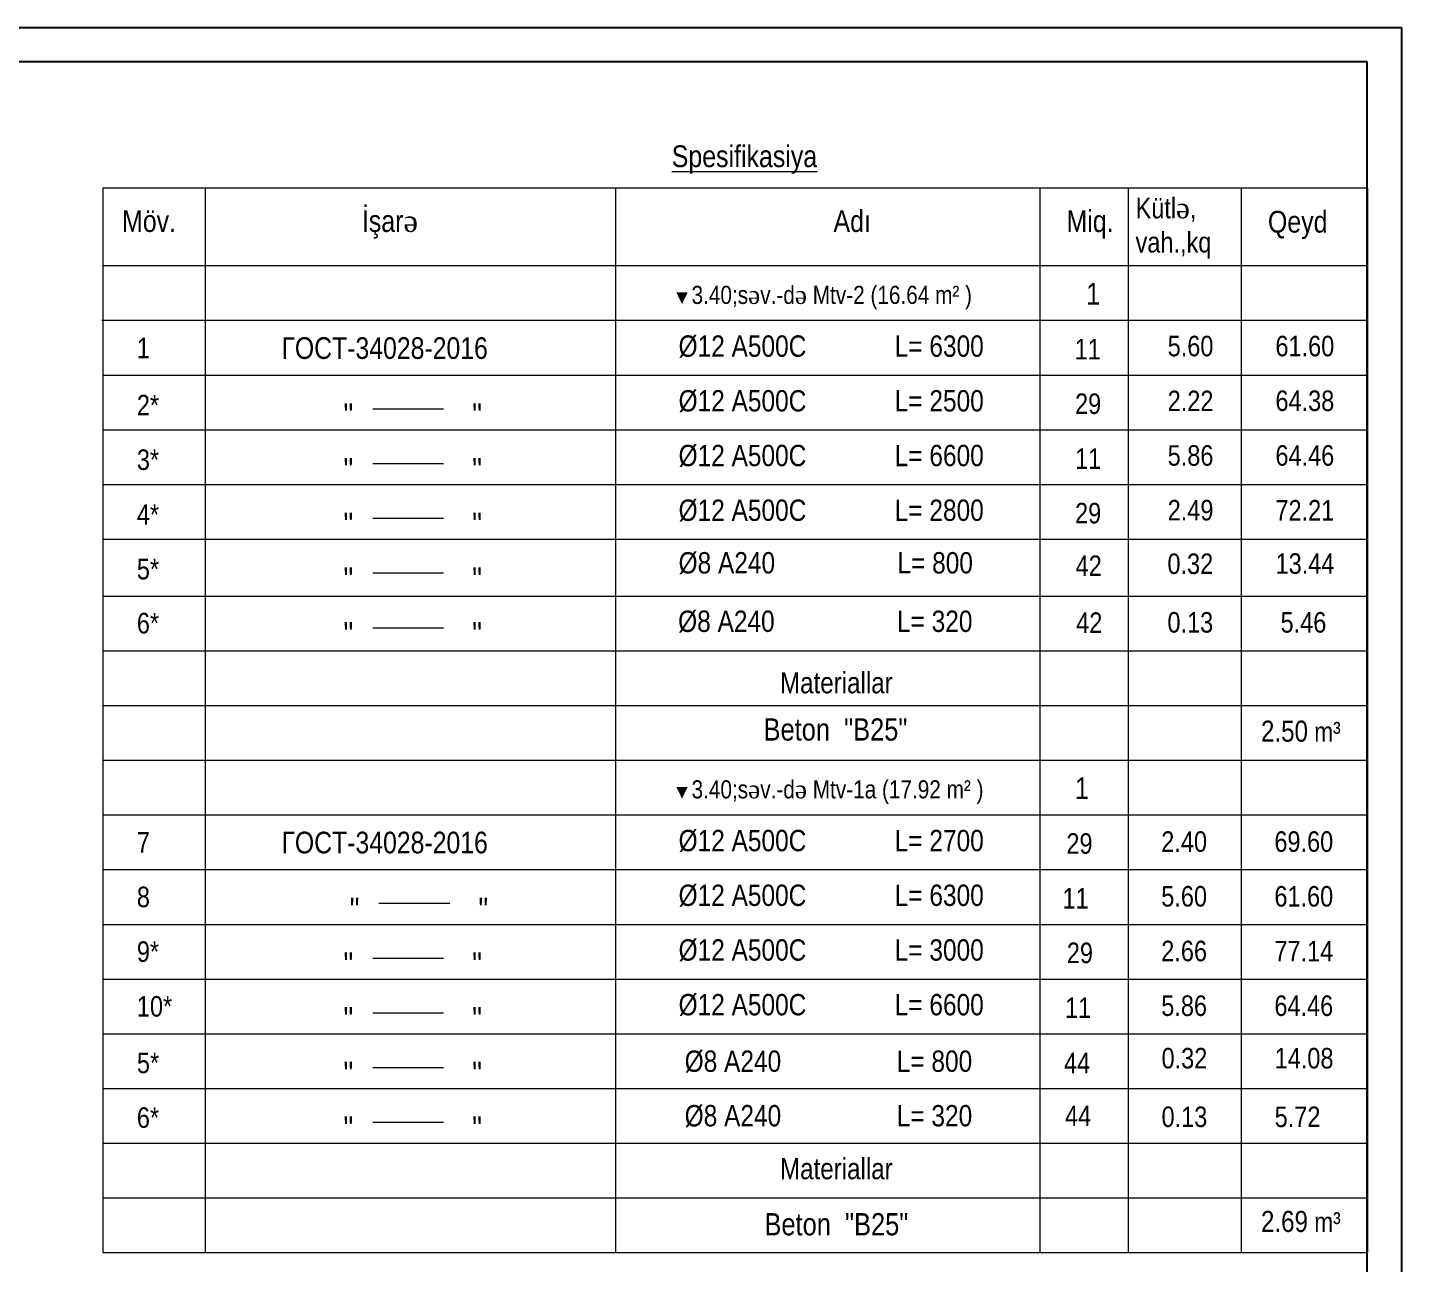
# Model space of a CAD drawing. Header units: millimetres. Extents: x -149347 to 251215, y -2929184 to -2541447.
# Drawn here: x 129378 to 148333, y -2629384 to -2612338 of the extents above; entities that cross this region are included whole.
import ezdxf

# ---------------------------------------------------------------- set-up
doc = ezdxf.new("R2010")
doc.units = ezdxf.units.MM
for name, color, linetype, lineweight in [('_', 7, 'Continuous', 20), ('razmer   0.09', 140, 'Continuous', 9), ('размер  0.09', 141, 'Continuous', 9)]:
    doc.layers.add(name, color=color, linetype=linetype, lineweight=lineweight)
doc.layers.add('Shtamp', color=7, linetype='Continuous')
doc.styles.add('style6', font='ARIALN.TTF', dxfattribs={"height": 300})

# ---------------------------------------------------------------- blocks, each defined once
blk = doc.blocks.new('mekteb')
at = {"color": 0, "lineweight": 25}
for p, q in [((99643, -1821466), (139843, -1821466)), ((139843, -1821466), (139843, -1849866))]:
    blk.add_line(p, q, dxfattribs=at)
at = {"color": 0, "lineweight": 25, "ltscale": 15}
for p, q in [((139343, -1821966), (101643, -1821966)), ((139343, -1849366), (139343, -1821966))]:
    blk.add_line(p, q, dxfattribs=at)

msp = doc.modelspace()

# ---------------------------------------------------------------- linework, layer by layer
at = {"lineweight": 20}
for p, q in [((147861.33507, -2614554.62122), (130415.61671, -2614554.62122)), ((130415.61671, -2614554.62122), (130415.61671, -2629233.31572)), ((131830.13441, -2614554.62122), (131830.13441, -2615624.62227)), ((137488.20523, -2614554.62122), (137488.20523, -2615624.62227)), ((143342.1673, -2614554.62122), (143342.1673, -2615624.62227)), ((144560.79376, -2614554.62122), (144560.79376, -2615624.62227)), ((146121.2404, -2614554.62122), (146121.2404, -2615624.62227)), ((147861.33507, -2614554.62122), (147861.33507, -2629233.31572)), ((147861.33507, -2615624.62227), (130415.61671, -2615624.62227)), ((131830.13441, -2615624.62227), (131830.13441, -2629233.31572)), ((137488.20523, -2615624.62227), (137488.20523, -2629233.31572)), ((143342.1673, -2615624.62227), (143342.1673, -2629233.31572)), ((144560.79376, -2615624.62227), (144560.79376, -2629233.31572)), ((146121.2404, -2615624.62227), (146121.2404, -2629233.31572)), ((147861.33507, -2616379.03171), (130402.72867, -2616379.03171))]:
    msp.add_line(p, q, dxfattribs=at)
at = {"color": 7, "lineweight": 15, "ltscale": 80}
for p, q in [((134140.96576, -2617597.93768), (135117.12058, -2617597.93768)), ((134140.96576, -2617597.93768), (135117.12058, -2617597.93768)), ((134140.96576, -2618352.34712), (135117.12058, -2618352.34712)), ((134140.96576, -2618352.34712), (135117.12058, -2618352.34712)), ((134140.96576, -2619106.75657), (135117.12058, -2619106.75657)), ((134140.96576, -2619106.75657), (135117.12058, -2619106.75657)), ((134140.96576, -2619861.16601), (135117.12058, -2619861.16601)), ((134140.96576, -2619861.16601), (135117.12058, -2619861.16601)), ((134140.96576, -2620615.57545), (135117.12058, -2620615.57545)), ((134140.96576, -2620615.57545), (135117.12058, -2620615.57545)), ((134226.41833, -2624416.94614), (135202.57315, -2624416.94614)), ((134226.41833, -2624416.94614), (135202.57315, -2624416.94614)), ((134140.96576, -2625171.35559), (135117.12058, -2625171.35559)), ((134140.96576, -2625171.35559), (135117.12058, -2625171.35559)), ((134140.96576, -2625925.76503), (135117.12058, -2625925.76503)), ((134140.96576, -2625925.76503), (135117.12058, -2625925.76503)), ((134140.96576, -2626680.17447), (135117.12058, -2626680.17447)), ((134140.96576, -2626680.17447), (135117.12058, -2626680.17447)), ((134140.96576, -2627434.58392), (135117.12058, -2627434.58392)), ((134140.96576, -2627434.58392), (135117.12058, -2627434.58392))]:
    msp.add_line(p, q, dxfattribs=at)
at = {"layer": '_', "lineweight": 20}
for p, q in [((130415.61671, -2617133.44115), (147861.33507, -2617133.44115)), ((130415.61671, -2617887.8506), (147861.33507, -2617887.8506)), ((130415.61671, -2618642.26004), (147861.33507, -2618642.26004)), ((130415.61671, -2619396.66948), (147861.33507, -2619396.66948)), ((130415.61671, -2620180.40241), (147861.33507, -2620180.40241)), ((130415.61671, -2620934.81185), (147861.33507, -2620934.81185)), ((130415.61671, -2621689.22129), (147861.33507, -2621689.22129)), ((130415.61671, -2622443.63073), (147861.33507, -2622443.63073)), ((130415.61671, -2623198.04018), (147861.33507, -2623198.04018)), ((130415.61671, -2623952.44962), (147861.33507, -2623952.44962)), ((130415.61671, -2624706.85906), (147861.33507, -2624706.85906)), ((130415.61671, -2625461.2685), (147861.33507, -2625461.2685)), ((130415.61671, -2626215.67795), (147861.33507, -2626215.67795)), ((130415.61671, -2626970.08739), (147861.33507, -2626970.08739)), ((130415.61671, -2627724.49683), (147861.33507, -2627724.49683)), ((130415.61671, -2628478.90628), (147861.33507, -2628478.90628)), ((130415.61671, -2629233.31572), (147861.33507, -2629233.31572))]:
    msp.add_line(p, q, dxfattribs=at)

# ---------------------------------------------------------------- block references
at = {"lineweight": 15, "xscale": 0.9430204144289575, "yscale": 0.9430204144289575, "zscale": 0.9430204144289575}
msp.add_blockref('mekteb', (16457.85848, -894658.92184), dxfattribs=at)

# ---------------------------------------------------------------- texts
at = {"color": 7, "lineweight": 5, "ltscale": 15, "width": 1039.4098741, "attachment_point": 1, "style": 'style6'}
for s, insert, char_height in [('{\\fArial Narrow|b0|i0|c238|p34;\\LSpesifikasiya}', (138265.67607, -2613964.00283), 299.9965397), ('{\\fArial Narrow|b0|i0|c238|p34;İşar\\fTimes New Roman|b0|i0|c238|p18;ə}', (133991.32079, -2614857.7341), 299.9965397), ('{\\fArial Narrow|b0|i0|c238|p34;Kütl\\fTimes New Roman|b0|i0|c238|p18;ə\\fArial Narrow|b0|i0|c238|p34;,\\Pvah.,kq}', (144664.22805, -2614686.85267), 283.0420549), ('{\\fArial Narrow|b0|i0|c238|p34;Möv.}', (130682.63667, -2614857.7341), 299.9965397), ('{\\fArial Narrow|b0|i0|c238|p34;Adı}', (140496.92568, -2614857.7341), 299.9965397), ('{\\fArial Narrow|b0|i0|c238|p34;Miq.}', (143711.51683, -2614859.23242), 299.9965397), ('{\\fArial Narrow|b0|i0|c238|p34;Qeyd}', (146490.06008, -2614866.87236), 299.9965397)]:
    msp.add_mtext(s, dxfattribs=dict(at, insert=insert, char_height=char_height))
at = {"color": 0, "char_height": 249.99711644, "width": 6132.5778569, "attachment_point": 1, "style": 'style6'}
for s, insert in [('{\\fArial Narrow|b0|i0|c162|p34;\\H0.76x;\\C256;▼\\fArial Narrow|b0|i0|c238|p34;\\H1.3158x;3.40;\\C0;s\\fTimes New Roman|b0|i0|c0|p18;ə\\fArial Narrow|b0|i0|c238|p34;v.-d\\fTimes New Roman|b0|i0|c0|p18;ə\\fArial Narrow|b0|i0|c238|p34; }Мtv-{\\fArial Narrow|b0|i0|c238|p34;2} ({\\fArial Narrow|b0|i0|c238|p34;16.64 }m²{\\fArial Narrow|b0|i0|c238|p34; })', (138276.10865, -2615900.77876)), ('{\\fArial Narrow|b0|i0|c162|p34;\\H0.76x;\\C256;▼\\fArial Narrow|b0|i0|c238|p34;\\H1.3158x;3.40;\\C0;s\\fTimes New Roman|b0|i0|c0|p18;ə\\fArial Narrow|b0|i0|c238|p34;v.-d\\fTimes New Roman|b0|i0|c0|p18;ə\\fArial Narrow|b0|i0|c238|p34; }Мtv-{\\fArial Narrow|b0|i0|c238|p34;1a} ({\\fArial Narrow|b0|i0|c238|p34;17.92 }m²{\\fArial Narrow|b0|i0|c238|p34; })', (138276.10865, -2622719.78722))]:
    msp.add_mtext(s, dxfattribs=dict(at, insert=insert))
at = {"color": 7, "lineweight": 15, "ltscale": 80, "char_height": 329.9961937, "attachment_point": 1, "style": 'style6'}
for insert in [(133737.76732, -2617520.17775), (133737.76732, -2617520.17775), (135513.24087, -2617520.17775), (135513.24087, -2617520.17775), (133737.76732, -2618274.58719), (133737.76732, -2618274.58719), (135513.24087, -2618274.58719), (135513.24087, -2618274.58719), (133737.76732, -2619028.99664), (133737.76732, -2619028.99664), (135513.24087, -2619028.99664), (135513.24087, -2619028.99664), (133737.76732, -2619783.40608), (133737.76732, -2619783.40608), (135513.24087, -2619783.40608), (135513.24087, -2619783.40608), (133737.76732, -2620537.81552), (133737.76732, -2620537.81552), (135513.24087, -2620537.81552), (135513.24087, -2620537.81552), (133823.21989, -2624339.18622), (133823.21989, -2624339.18622), (135598.69344, -2624339.18622), (135598.69344, -2624339.18622), (133737.76732, -2625093.59566), (133737.76732, -2625093.59566), (135513.24087, -2625093.59566), (135513.24087, -2625093.59566), (133737.76732, -2625848.0051), (133737.76732, -2625848.0051), (135513.24087, -2625848.0051), (135513.24087, -2625848.0051), (133737.76732, -2626602.41454), (133737.76732, -2626602.41454), (135513.24087, -2626602.41454), (135513.24087, -2626602.41454), (133737.76732, -2627356.82399), (133737.76732, -2627356.82399), (135513.24087, -2627356.82399), (135513.24087, -2627356.82399)]:
    msp.add_mtext_dynamic_manual_height_columns('{\\fArial Narrow|b0|i0|c238|p34;"}', width=216.5432142, gutter_width=1530.59459, heights=[0], dxfattribs=dict(at, insert=insert))
at = {"layer": 'razmer   0.09', "color": 4, "attachment_point": 1, "style": 'style6'}
for s, insert, char_height in [('{\\fArial Narrow|b0|i0|c238|p34;\\C7;Materiallar}', (139759.13467, -2621229.87575), 290.8007397), ('Beton  "B2{\\fArial Narrow|b0|i0|c238|p34;5}"', (139532.3114, -2621866.33908), 306.1189181), ('{\\fArial Narrow|b0|i0|c238|p34;\\H1.0667x; 2.50} m³{\\fArial Narrow|b0|i0|c238|p34;\\H1.0001x;   }', (146301.47939, -2621897.41395), 272.6171742), ('{\\fArial Narrow|b0|i0|c238|p34;\\C7;Materiallar}', (139759.13467, -2627931.15588), 290.8007397), ('Beton  "B2{\\fArial Narrow|b0|i0|c238|p34;5}"', (139544.87232, -2628689.56025), 306.1189181), ('{\\fArial Narrow|b0|i0|c238|p34;\\H1.0667x; 2.69} m³{\\fArial Narrow|b0|i0|c238|p34;\\H1.0001x;   }', (146301.47939, -2628658.45915), 272.6171742)]:
    msp.add_mtext(s, dxfattribs=dict(at, insert=insert, char_height=char_height))
at = {"layer": 'Shtamp', "color": 7, "lineweight": 18, "attachment_point": 4, "style": 'style6'}
for s, insert, char_height in [('{\\fArial Narrow|b0|i0|c238|p34;1}', (143983.91312, -2616010.88097), 299.9965397), ('{\\fArial Narrow|b0|i0|c238|p34;1}', (130887.28317, -2616757.38436), 283.0420549), ('{\\fArial Narrow|b0|i0|c238|p34;   \\fArial Narrow|b0|i0|c204|p34;\\H1.0402x;%%C\\fArial Narrow|b0|i0|c238|p34;1\\fArial Narrow|b0|i0|c204|p34;2 \\fArial Narrow|b0|i0|c238|p34;A500C\\fArial Narrow|b0|i0|c204|p34;    \\fArial Narrow|b0|i0|c238|p34;         L=\\fArial Narrow|b0|i0|c204|p34; \\fArial Narrow|b0|i0|c238|p34;6300}', (138089.55734, -2616737.86681), 283.04205493), ('{\\fArial Narrow|b0|i0|c238|p34;11}', (143823.27784, -2616774.58766), 283.0420549), ('{\\fArial Narrow|b0|i0|c238|p34;2*}', (130887.28317, -2617546.34424), 283.0420549), ('{\\fArial Narrow|b0|i0|c238|p34;   \\fArial Narrow|b0|i0|c204|p34;\\H1.0402x;%%C\\fArial Narrow|b0|i0|c238|p34;12\\fArial Narrow|b0|i0|c204|p34; \\fArial Narrow|b0|i0|c238|p34;A500C\\fArial Narrow|b0|i0|c204|p34;    \\fArial Narrow|b0|i0|c238|p34;         L=\\fArial Narrow|b0|i0|c204|p34; \\fArial Narrow|b0|i0|c238|p34;2500}', (138089.55734, -2617492.27626), 283.04205493), ('{\\fArial Narrow|b0|i0|c238|p34;29}', (143829.31232, -2617528.9971), 283.0420549), ('{\\fArial Narrow|b0|i0|c238|p34;3*}', (130887.28317, -2618300.75368), 283.0420549), ('{\\fArial Narrow|b0|i0|c238|p34;   \\fArial Narrow|b0|i0|c204|p34;\\H1.0402x;%%C\\fArial Narrow|b0|i0|c238|p34;12\\fArial Narrow|b0|i0|c204|p34; \\fArial Narrow|b0|i0|c238|p34;A500C\\fArial Narrow|b0|i0|c204|p34;    \\fArial Narrow|b0|i0|c238|p34;         L=\\fArial Narrow|b0|i0|c204|p34; \\fArial Narrow|b0|i0|c238|p34;6600}', (138089.55734, -2618246.6857), 283.04205493), ('{\\fArial Narrow|b0|i0|c238|p34;11}', (143829.31232, -2618283.40654), 283.0420549), ('{\\fArial Narrow|b0|i0|c238|p34;4*}', (130887.28317, -2619055.16313), 283.0420549), ('{\\fArial Narrow|b0|i0|c238|p34;   \\fArial Narrow|b0|i0|c204|p34;\\H1.0402x;%%C\\fArial Narrow|b0|i0|c238|p34;12\\fArial Narrow|b0|i0|c204|p34; \\fArial Narrow|b0|i0|c238|p34;A500C\\fArial Narrow|b0|i0|c204|p34;    \\fArial Narrow|b0|i0|c238|p34;         L=\\fArial Narrow|b0|i0|c204|p34; \\fArial Narrow|b0|i0|c238|p34;2800}', (138089.55734, -2619001.09514), 283.04205493), ('{\\fArial Narrow|b0|i0|c238|p34;29}', (143829.31232, -2619037.81599), 283.0420549), ('{\\fArial Narrow|b0|i0|c238|p34;5*}', (130887.28317, -2619809.57257), 283.0420549), ('{\\fArial Narrow|b0|i0|c238|p34;   \\fArial Narrow|b0|i0|c204|p34;\\H1.0402x;%%C\\fArial Narrow|b0|i0|c238|p34;8\\fArial Narrow|b0|i0|c204|p34; \\fArial Narrow|b0|i0|c238|p34;A240\\fArial Narrow|b0|i0|c204|p34;    \\fArial Narrow|b0|i0|c238|p34;              L=\\fArial Narrow|b0|i0|c204|p34; \\fArial Narrow|b0|i0|c238|p34;800}', (138089.55734, -2619726.2993), 283.04205493), ('{\\fArial Narrow|b0|i0|c238|p34;6*}', (130887.28317, -2620554.82362), 283.0420549), ('{\\fArial Narrow|b0|i0|c238|p34;   \\fArial Narrow|b0|i0|c204|p34;\\H1.0402x;%%C\\fArial Narrow|b0|i0|c238|p34;8\\fArial Narrow|b0|i0|c204|p34; \\fArial Narrow|b0|i0|c238|p34;A240\\fArial Narrow|b0|i0|c204|p34;    \\fArial Narrow|b0|i0|c238|p34;              L=\\fArial Narrow|b0|i0|c204|p34; \\fArial Narrow|b0|i0|c238|p34;320}', (138083.29827, -2620532.46536), 283.04205493), ('{\\fArial Narrow|b0|i0|c238|p34;1}', (143827.3395, -2622829.88943), 299.9965397), ('{\\fArial Narrow|b0|i0|c238|p34;7}', (130887.28317, -2623576.39282), 283.0420549), ('{\\fArial Narrow|b0|i0|c238|p34;   \\fArial Narrow|b0|i0|c204|p34;\\H1.0402x;%%C\\fArial Narrow|b0|i0|c238|p34;1\\fArial Narrow|b0|i0|c204|p34;2 \\fArial Narrow|b0|i0|c238|p34;A500C\\fArial Narrow|b0|i0|c204|p34;    \\fArial Narrow|b0|i0|c238|p34;         L=\\fArial Narrow|b0|i0|c204|p34; \\fArial Narrow|b0|i0|c238|p34;2700}', (138089.55734, -2623556.87528), 283.04205493), ('{\\fArial Narrow|b0|i0|c238|p34;29}', (143709.9912, -2623593.59612), 283.0420549), ('{\\fArial Narrow|b0|i0|c238|p34;8}', (130887.28317, -2624330.80226), 283.0420549), ('{\\fArial Narrow|b0|i0|c238|p34;   \\fArial Narrow|b0|i0|c204|p34;\\H1.0402x;%%C\\fArial Narrow|b0|i0|c238|p34;1\\fArial Narrow|b0|i0|c204|p34;2 \\fArial Narrow|b0|i0|c238|p34;A500C\\fArial Narrow|b0|i0|c204|p34;    \\fArial Narrow|b0|i0|c238|p34;         L=\\fArial Narrow|b0|i0|c204|p34; \\fArial Narrow|b0|i0|c238|p34;6300}', (138089.55734, -2624311.28472), 283.04205493), ('{\\fArial Narrow|b0|i0|c238|p34; 11}', (143566.16081, -2624348.00557), 283.0420549), ('{\\fArial Narrow|b0|i0|c238|p34;9*}', (130887.28317, -2625085.21171), 283.0420549), ('{\\fArial Narrow|b0|i0|c238|p34;   \\fArial Narrow|b0|i0|c204|p34;\\H1.0402x;%%C\\fArial Narrow|b0|i0|c238|p34;12\\fArial Narrow|b0|i0|c204|p34; \\fArial Narrow|b0|i0|c238|p34;A500C\\fArial Narrow|b0|i0|c204|p34;    \\fArial Narrow|b0|i0|c238|p34;         L=\\fArial Narrow|b0|i0|c204|p34; \\fArial Narrow|b0|i0|c238|p34;3000}', (138089.55734, -2625065.69416), 283.04205493), ('{\\fArial Narrow|b0|i0|c238|p34;29}', (143716.02568, -2625102.41501), 283.0420549), ('{\\fArial Narrow|b0|i0|c238|p34;10*}', (130887.28317, -2625839.62115), 283.0420549), ('{\\fArial Narrow|b0|i0|c238|p34;   \\fArial Narrow|b0|i0|c204|p34;\\H1.0402x;%%C\\fArial Narrow|b0|i0|c238|p34;1\\fArial Narrow|b0|i0|c204|p34;2 \\fArial Narrow|b0|i0|c238|p34;A500C\\fArial Narrow|b0|i0|c204|p34;    \\fArial Narrow|b0|i0|c238|p34;         L=\\fArial Narrow|b0|i0|c204|p34; \\fArial Narrow|b0|i0|c238|p34;6600}', (138089.55734, -2625820.10361), 283.04205493), ('{\\fArial Narrow|b0|i0|c238|p34;11}', (143690.18004, -2625856.82445), 283.0420549), ('{\\fArial Narrow|b0|i0|c238|p34; 5*}', (130797.79197, -2626619.42264), 283.0420549), ('{\\fArial Narrow|b0|i0|c238|p34;   \\fArial Narrow|b0|i0|c204|p34;\\H1.0402x;%%C\\fArial Narrow|b0|i0|c238|p34;8\\fArial Narrow|b0|i0|c204|p34; \\fArial Narrow|b0|i0|c238|p34;A240\\fArial Narrow|b0|i0|c204|p34;    \\fArial Narrow|b0|i0|c238|p34;             L=\\fArial Narrow|b0|i0|c204|p34; \\fArial Narrow|b0|i0|c238|p34;800}', (138173.53648, -2626599.66811), 283.04205493), ('{\\fArial Narrow|b0|i0|c238|p34;44}', (143676.89174, -2626618.11373), 283.0420549), ('{\\fArial Narrow|b0|i0|c238|p34;6*}', (130887.28317, -2627373.83209), 283.0420549), ('{\\fArial Narrow|b0|i0|c238|p34;    \\fArial Narrow|b0|i0|c204|p34;\\H1.0402x;%%C\\fArial Narrow|b0|i0|c238|p34;8\\fArial Narrow|b0|i0|c204|p34; \\fArial Narrow|b0|i0|c238|p34;A240\\fArial Narrow|b0|i0|c204|p34;    \\fArial Narrow|b0|i0|c238|p34;             L=\\fArial Narrow|b0|i0|c204|p34; \\fArial Narrow|b0|i0|c238|p34;320}', (138083.29827, -2627351.47383), 283.04205493), ('{\\fArial Narrow|b0|i0|c238|p34;44}', (143691.09332, -2627347.91246), 283.0420549)]:
    msp.add_mtext(s, dxfattribs=dict(at, insert=insert, char_height=char_height))
at = {"layer": 'Shtamp', "color": 0, "lineweight": 18, "char_height": 283.0420549, "attachment_point": 4, "style": 'style6'}
for s, insert in [('{\\fArial Narrow|b0|i0|c238|p34;5.60}', (145107.02907, -2616733.52095)), ('{\\fArial Narrow|b0|i0|c238|p34;61.60}', (146593.63169, -2616733.52095)), ('{\\fArial Narrow|b0|i0|c238|p34;64.38}', (146593.63169, -2617487.93039)), ('{\\fArial Narrow|b0|i0|c238|p34;5.86}', (145107.02907, -2618242.33983)), ('{\\fArial Narrow|b0|i0|c238|p34;64.46}', (146593.63169, -2618242.33983)), ('{\\fArial Narrow|b0|i0|c238|p34;2.49}', (145107.02907, -2618996.74928)), ('{\\fArial Narrow|b0|i0|c238|p34;72.21}', (146593.63169, -2618996.74928)), ('{\\fArial Narrow|b0|i0|c238|p34;0.32}', (145103.99467, -2619735.76235)), ('{\\fArial Narrow|b0|i0|c238|p34;13.44}', (146595.57645, -2619733.11488)), ('{\\fArial Narrow|b0|i0|c238|p34;0.13}', (145103.99467, -2620543.99382)), ('{\\fArial Narrow|b0|i0|c238|p34;5.46}', (146664.44131, -2620543.99382)), ('{\\fArial Narrow|b0|i0|c238|p34;2.40}', (145018.57306, -2623567.57378)), ('{\\fArial Narrow|b0|i0|c238|p34;5.60}', (145018.57306, -2624321.98322)), ('{\\fArial Narrow|b0|i0|c238|p34;61.60}', (146579.01971, -2624321.98322)), ('{\\fArial Narrow|b0|i0|c238|p34;2.66}', (145018.57306, -2625076.39266)), ('{\\fArial Narrow|b0|i0|c238|p34;77.14}', (146579.01971, -2625076.39266)), ('{\\fArial Narrow|b0|i0|c238|p34;5.86}', (145018.57306, -2625830.80211)), ('{\\fArial Narrow|b0|i0|c238|p34;64.46}', (146579.01971, -2625830.80211)), ('{\\fArial Narrow|b0|i0|c238|p34;0.32}', (145022.42527, -2626554.77081)), ('{\\fArial Narrow|b0|i0|c238|p34;14.08}', (146582.87192, -2626554.77081)), ('{\\fArial Narrow|b0|i0|c238|p34;0.13}', (145022.42527, -2627363.00228)), ('{\\fArial Narrow|b0|i0|c238|p34;5.72}', (146582.87192, -2627363.00228))]:
    msp.add_mtext(s, dxfattribs=dict(at, insert=insert))
for s, insert, width in [('{\\fArial Narrow|b0|i0|c238|p34;2.22}', (145107.02907, -2617487.93039), 1258.0353499), ('{\\fArial Narrow|b0|i0|c238|p34;69.60}', (146579.01971, -2623567.57378), 1332.3895768)]:
    msp.add_mtext(s, dxfattribs=dict(at, insert=insert, width=width))
at = {"layer": 'Shtamp', "color": 7, "lineweight": 18, "char_height": 283.0420549, "attachment_point": 4, "style": 'style6'}
for insert, width in [((143837.26602, -2619761.36173), 754.1666214), ((143845.12091, -2620546.28293), 680.7338758)]:
    msp.add_mtext('{\\fArial Narrow|b0|i0|c238|p34;42}', dxfattribs=dict(at, insert=insert, width=width))
at = {"layer": 'размер  0.09', "lineweight": 20, "char_height": 298.6485235, "attachment_point": 1, "style": 'style6'}
for insert in [(132884.06051, -2616610.33908), (132884.06051, -2623429.34755)]:
    msp.add_mtext('{\\C0;ГOCT-34028-2016}', dxfattribs=dict(at, insert=insert))

doc.saveas('drawing.dxf')
